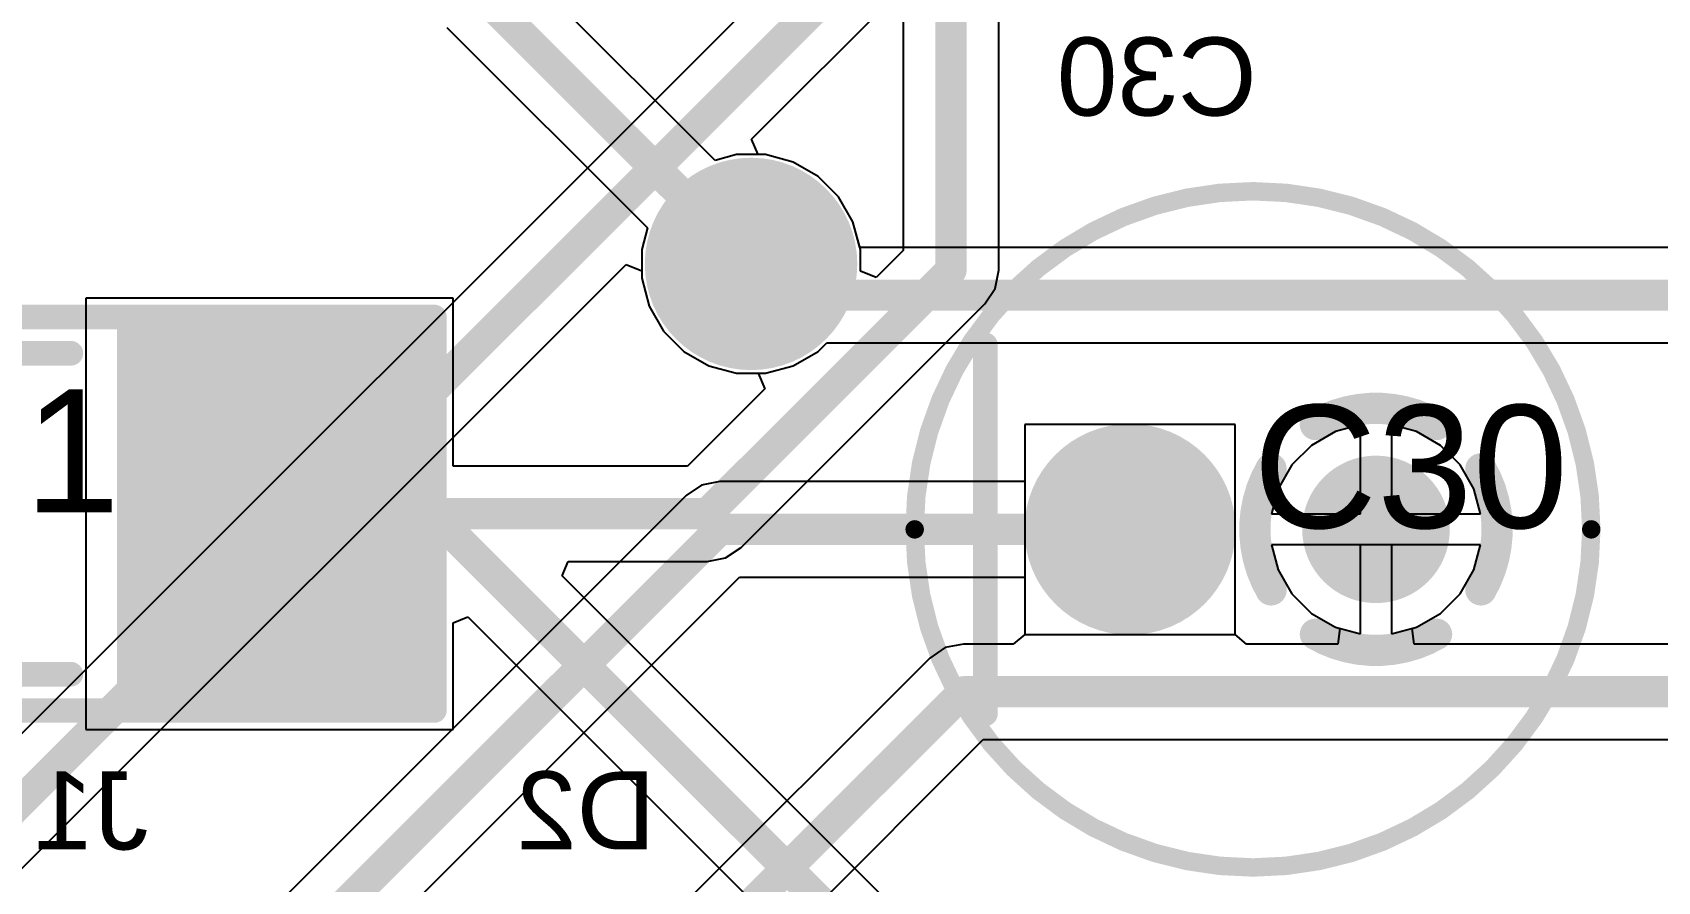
# Model space of a CAD drawing. Header units: inches. Extents: x -8.09 to -2.28, y -0.1 to 6.11.
# Drawn here: x -7.365 to -6.845, y 1.292 to 1.564 of the extents above; entities that cross this region are included whole.
import ezdxf

# ---------------------------------------------------------------- set-up
doc = ezdxf.new("R2010")
doc.units = ezdxf.units.IN
doc.header["$MEASUREMENT"] = 0
for name, color, linetype in [('BottomLayer', 5, 'Continuous'), ('BottomSolder', 6, 'Continuous'), ('InternalPlane1', 76, 'Continuous'), ('InternalPlane2', 16, 'Continuous'), ('Mechanical5', 56, 'Continuous'), ('MultiLayer', 9, 'Continuous'), ('PadHoleLayer', 156, 'Continuous'), ('TopLayer', 1, 'Continuous'), ('TopOverlay', 2, 'Continuous'), ('TopPaste', 8, 'Continuous'), ('TopSolder', 216, 'Continuous'), ('ViaHoleLayer', 16, 'Continuous')]:
    doc.layers.add(name, color=color, linetype=linetype)
doc.styles.add('Arial', font='', dxfattribs={"height": 0.2})
doc.styles.get('Arial').set_extended_font_data('Arial')

# ---------------------------------------------------------------- blocks, each defined once
blk = doc.blocks.new('FP_S1911_46R_MFG_119')
at = {"layer": 'TopLayer'}
for points in [[(-0.15472, 0.05906), (-0.05709, 0.05906), (-0.05709, -0.05906), (-0.15472, -0.05906)], [(0.05709, 0.05906), (0.15472, 0.05906), (0.15472, -0.05906), (0.05709, -0.05906)]]:
    blk.add_hatch(color=1, dxfattribs=at).paths.add_polyline_path(points)
at = {"layer": 'TopPaste'}
for points in [[(-0.15472, 0.05906), (-0.05709, 0.05906), (-0.05709, -0.05906), (-0.15472, -0.05906)], [(0.05709, 0.05906), (0.15472, 0.05906), (0.15472, -0.05906), (0.05709, -0.05906)]]:
    blk.add_hatch(color=8, dxfattribs=at).paths.add_polyline_path(points)
at = {"layer": 'TopSolder'}
for points in [[(-0.15472, 0.05906), (-0.05709, 0.05906), (-0.05709, -0.05906), (-0.15472, -0.05906)], [(0.05709, 0.05906), (0.15472, 0.05906), (0.15472, -0.05906), (0.05709, -0.05906)]]:
    blk.add_hatch(color=216, dxfattribs=at).paths.add_polyline_path(points)
at = {"layer": 'Mechanical5'}
for points in [[(-0.15866, 0.06299, 0.00787, 0.00787, 0), (0.15866, 0.06299, 0.00787, 0.00787, 0)], [(-0.15866, -0.06299, 0.00787, 0.00787, 0), (-0.15866, 0.06299, 0.00787, 0.00787, 0)], [(0.15866, -0.06299, 0.00787, 0.00787, 0), (0.15866, 0.06299, 0.00787, 0.00787, 0)], [(-0.15866, -0.06299, 0.00787, 0.00787, 0), (0.15866, -0.06299, 0.00787, 0.00787, 0)]]:
    blk.add_lwpolyline(points, format="xyseb", dxfattribs=at)
for points in [[(-0.16063, 0.06299, 0.00394, 0.00394, 1), (-0.15669, 0.06299, 0.00394, 0.00394, 1)], [(-0.16063, 0.06299, 0.00394, 0.00394, 1), (-0.15669, 0.06299, 0.00394, 0.00394, 1)], [(0.15669, 0.06299, 0.00394, 0.00394, 1), (0.16063, 0.06299, 0.00394, 0.00394, 1)], [(0.15669, 0.06299, 0.00394, 0.00394, 1), (0.16063, 0.06299, 0.00394, 0.00394, 1)], [(-0.16063, -0.06299, 0.00394, 0.00394, 1), (-0.15669, -0.06299, 0.00394, 0.00394, 1)], [(-0.16063, -0.06299, 0.00394, 0.00394, 1), (-0.15669, -0.06299, 0.00394, 0.00394, 1)], [(0.15669, -0.06299, 0.00394, 0.00394, 1), (0.16063, -0.06299, 0.00394, 0.00394, 1)], [(0.15669, -0.06299, 0.00394, 0.00394, 1), (0.16063, -0.06299, 0.00394, 0.00394, 1)]]:
    blk.add_lwpolyline(points, format="xyseb", close=True, dxfattribs=at)
at = {"layer": 'TopOverlay'}
for points in [[(-0.04232, 0.05138, 0.00787, 0.00787, 0), (0.04232, 0.05138, 0.00787, 0.00787, 0)], [(-0.04232, -0.05138, 0.00787, 0.00787, 0), (0.04232, -0.05138, 0.00787, 0.00787, 0)]]:
    blk.add_lwpolyline(points, format="xyseb", dxfattribs=at)
for points in [[(-0.04429, 0.05138, 0.00394, 0.00394, 1), (-0.04035, 0.05138, 0.00394, 0.00394, 1)], [(0.04035, 0.05138, 0.00394, 0.00394, 1), (0.04429, 0.05138, 0.00394, 0.00394, 1)], [(-0.04429, -0.05138, 0.00394, 0.00394, 1), (-0.04035, -0.05138, 0.00394, 0.00394, 1)], [(0.04035, -0.05138, 0.00394, 0.00394, 1), (0.04429, -0.05138, 0.00394, 0.00394, 1)]]:
    blk.add_lwpolyline(points, format="xyseb", close=True, dxfattribs=at)
at = {"layer": 'Mechanical5', "style": 'Arial'}
blk.add_text('J1', height=0.03937, rotation=360, dxfattribs=at).set_placement((-0.00007, 0.00044))
blk = doc.blocks.new('FP_RAD_TH_D_5_0_5_L_11_1_MFG_137')
at = {"layer": 'BottomLayer'}
blk.add_hatch(color=5, dxfattribs=at).paths.add_polyline_path([(-0.06299, 0.02362), (-0.01575, 0.02362), (-0.01575, -0.02362), (-0.06299, -0.02362)])
h = blk.add_hatch(color=5, dxfattribs=at)
edge = h.paths.add_edge_path()
edge.add_arc((0.03937, 0), 0.02362, 0, 360)
at = {"layer": 'BottomSolder'}
blk.add_hatch(color=6, dxfattribs=at).paths.add_polyline_path([(-0.06299, 0.02362), (-0.01575, 0.02362), (-0.01575, -0.02362), (-0.06299, -0.02362)])
h = blk.add_hatch(color=6, dxfattribs=at)
edge = h.paths.add_edge_path()
edge.add_arc((0.03937, 0), 0.02362, 0, 360)
at = {"layer": 'InternalPlane1'}
h = blk.add_hatch(color=76, dxfattribs=at)
edge = h.paths.add_edge_path()
edge.add_arc((-0.03937, 0), 0.03378, 0, 360)
at = {"layer": 'InternalPlane2'}
h = blk.add_hatch(color=16, dxfattribs=at)
edge = h.paths.add_edge_path()
edge.add_arc((-0.03937, 0), 0.03378, 0, 360)
at = {"layer": 'MultiLayer'}
blk.add_hatch(color=9, dxfattribs=at).paths.add_polyline_path([(-0.06299, 0.02362), (-0.01575, 0.02362), (-0.01575, -0.02362), (-0.06299, -0.02362)])
h = blk.add_hatch(color=9, dxfattribs=at)
edge = h.paths.add_edge_path()
edge.add_arc((0.03937, 0), 0.02362, 0, 360)
at = {"layer": 'PadHoleLayer'}
h = blk.add_hatch(color=156, dxfattribs=at)
edge = h.paths.add_edge_path()
edge.add_arc((-0.03937, 0), 0.01378, 0, 360)
h = blk.add_hatch(color=156, dxfattribs=at)
edge = h.paths.add_edge_path()
edge.add_arc((0.03937, 0), 0.01378, 0, 360)
at = {"layer": 'TopLayer'}
blk.add_hatch(color=1, dxfattribs=at).paths.add_polyline_path([(-0.06299, 0.02362), (-0.01575, 0.02362), (-0.01575, -0.02362), (-0.06299, -0.02362)])
h = blk.add_hatch(color=1, dxfattribs=at)
edge = h.paths.add_edge_path()
edge.add_arc((0.03937, 0), 0.02362, 0, 360)
at = {"layer": 'TopSolder'}
blk.add_hatch(color=216, dxfattribs=at).paths.add_polyline_path([(-0.06299, 0.02362), (-0.01575, 0.02362), (-0.01575, -0.02362), (-0.06299, -0.02362)])
h = blk.add_hatch(color=216, dxfattribs=at)
edge = h.paths.add_edge_path()
edge.add_arc((0.03937, 0), 0.02362, 0, 360)
at = {"layer": 'InternalPlane1'}
for points in [[(0.01998, 0.03358, 0.01, 0.01, -0.267949), (0.05876, 0.03358, 0.01, 0.01, 0)], [(0.00579, -0.01939, 0.01, 0.01, -0.267949), (0.00579, 0.01939, 0.01, 0.01, 0)], [(0.07295, 0.01939, 0.01, 0.01, -0.267949), (0.07295, -0.01939, 0.01, 0.01, 0)], [(0.05876, -0.03358, 0.01, 0.01, -0.267949), (0.01998, -0.03358, 0.01, 0.01, 0)]]:
    blk.add_lwpolyline(points, format="xyseb", dxfattribs=at)
for points in [[(0.01748, 0.03358, 0.005, 0.005, 1), (0.02248, 0.03358, 0.005, 0.005, 1)], [(0.05626, 0.03358, 0.005, 0.005, 1), (0.06126, 0.03358, 0.005, 0.005, 1)], [(0.00329, 0.01939, 0.005, 0.005, 1), (0.00829, 0.01939, 0.005, 0.005, 1)], [(0.07045, 0.01939, 0.005, 0.005, 1), (0.07545, 0.01939, 0.005, 0.005, 1)], [(0.00329, -0.01939, 0.005, 0.005, 1), (0.00829, -0.01939, 0.005, 0.005, 1)], [(0.07045, -0.01939, 0.005, 0.005, 1), (0.07545, -0.01939, 0.005, 0.005, 1)], [(0.01748, -0.03358, 0.005, 0.005, 1), (0.02248, -0.03358, 0.005, 0.005, 1)], [(0.05626, -0.03358, 0.005, 0.005, 1), (0.06126, -0.03358, 0.005, 0.005, 1)]]:
    blk.add_lwpolyline(points, format="xyseb", close=True, dxfattribs=at)
at = {"layer": 'InternalPlane2'}
for points in [[(0.01998, 0.03358, 0.01, 0.01, -0.267949), (0.05876, 0.03358, 0.01, 0.01, 0)], [(0.00579, -0.01939, 0.01, 0.01, -0.267949), (0.00579, 0.01939, 0.01, 0.01, 0)], [(0.07295, 0.01939, 0.01, 0.01, -0.267949), (0.07295, -0.01939, 0.01, 0.01, 0)], [(0.05876, -0.03358, 0.01, 0.01, -0.267949), (0.01998, -0.03358, 0.01, 0.01, 0)]]:
    blk.add_lwpolyline(points, format="xyseb", dxfattribs=at)
for points in [[(0.01748, 0.03358, 0.005, 0.005, 1), (0.02248, 0.03358, 0.005, 0.005, 1)], [(0.05626, 0.03358, 0.005, 0.005, 1), (0.06126, 0.03358, 0.005, 0.005, 1)], [(0.00329, 0.01939, 0.005, 0.005, 1), (0.00829, 0.01939, 0.005, 0.005, 1)], [(0.07045, 0.01939, 0.005, 0.005, 1), (0.07545, 0.01939, 0.005, 0.005, 1)], [(0.00329, -0.01939, 0.005, 0.005, 1), (0.00829, -0.01939, 0.005, 0.005, 1)], [(0.07045, -0.01939, 0.005, 0.005, 1), (0.07545, -0.01939, 0.005, 0.005, 1)], [(0.01748, -0.03358, 0.005, 0.005, 1), (0.02248, -0.03358, 0.005, 0.005, 1)], [(0.05626, -0.03358, 0.005, 0.005, 1), (0.06126, -0.03358, 0.005, 0.005, 1)]]:
    blk.add_lwpolyline(points, format="xyseb", close=True, dxfattribs=at)
at = {"layer": 'TopOverlay'}
for points in [[(0.10827, 0, 0.00591, 0.00591, 1), (-0.10827, 0, 0.00591, 0.00591, 1)], [(-0.0876, 0.05906, 0.00394, 0.00394, 1), (-0.08366, 0.05906, 0.00394, 0.00394, 1)], [(-0.10974, 0, 0.00295, 0.00295, 1), (-0.10679, 0, 0.00295, 0.00295, 1)], [(0.10679, 0, 0.00295, 0.00295, 1), (0.10974, 0, 0.00295, 0.00295, 1)], [(-0.0876, -0.05906, 0.00394, 0.00394, 1), (-0.08366, -0.05906, 0.00394, 0.00394, 1)]]:
    blk.add_lwpolyline(points, format="xyseb", close=True, dxfattribs=at)
blk.add_lwpolyline([(-0.08563, -0.05906, 0.00787, 0.00787, 0), (-0.08563, 0.05906, 0.00787, 0.00787, 0)], format="xyseb", dxfattribs=at)
at = {"layer": 'Mechanical5', "style": 'Arial'}
blk.add_text('C30', height=0.03937, dxfattribs=at).set_placement((0, 0.00044))

msp = doc.modelspace()

# ---------------------------------------------------------------- hatches: boundary and pattern name
at = {"layer": 'BottomLayer'}
h = msp.add_hatch(color=5, dxfattribs=at)
edge = h.paths.add_edge_path()
edge.add_arc((-7.135, 1.49), 0.025, 0, 360)
at = {"layer": 'BottomSolder'}
h = msp.add_hatch(color=6, dxfattribs=at)
edge = h.paths.add_edge_path()
edge.add_arc((-7.135, 1.49), 0.029, 0, 360)
at = {"layer": 'InternalPlane1'}
h = msp.add_hatch(color=76, dxfattribs=at)
edge = h.paths.add_edge_path()
edge.add_arc((-7.135, 1.49), 0.034, 0, 360)
at = {"layer": 'InternalPlane2'}
h = msp.add_hatch(color=16, dxfattribs=at)
edge = h.paths.add_edge_path()
edge.add_arc((-7.135, 1.49), 0.034, 0, 360)
at = {"layer": 'TopLayer'}
h = msp.add_hatch(color=1, dxfattribs=at)
edge = h.paths.add_edge_path()
edge.add_arc((-7.135, 1.49), 0.025, 0, 360)
at = {"layer": 'TopSolder'}
h = msp.add_hatch(color=216, dxfattribs=at)
edge = h.paths.add_edge_path()
edge.add_arc((-7.135, 1.49), 0.029, 0, 360)
at = {"layer": 'ViaHoleLayer'}
h = msp.add_hatch(color=16, dxfattribs=at)
edge = h.paths.add_edge_path()
edge.add_arc((-7.135, 1.49), 0.014, 0, 360)

# ---------------------------------------------------------------- linework, layer by layer
at = {"layer": 'BottomLayer'}
for p, q in [((-6.72927, 1.97881), (-7.72081, 0.98727)), ((-7.13483, 1.53), (-6.71212, 1.95271)), ((-7.13276, 1.525), (-7.13483, 1.53)), ((-7.13039, 1.525), (-7.13276, 1.525)), ((-7.12149, 1.52261), (-7.13039, 1.525)), ((-7.11351, 1.51801), (-7.12149, 1.52261)), ((-7.10699, 1.51149), (-7.11351, 1.51801)), ((-7.10239, 1.50351), (-7.10699, 1.51149)), ((-7.10018, 1.49529), (-7.10239, 1.50351)), ((-6.642, 1.49529), (-7.10018, 1.49529)), ((-7.61444, 1.05039), (-7.175, 1.48983)), ((-7.175, 1.48983), (-7.17, 1.48776)), ((-7.17, 1.48776), (-7.17, 1.48539)), ((-7.17, 1.48539), (-7.16761, 1.47649)), ((-7.16761, 1.47649), (-7.16301, 1.46851)), ((-7.16301, 1.46851), (-7.15649, 1.46199)), ((-7.15649, 1.46199), (-7.14851, 1.45739)), ((-7.12149, 1.45739), (-7.11351, 1.46199)), ((-7.11351, 1.46199), (-7.1108, 1.46471)), ((-7.1108, 1.46471), (-6.64853, 1.46471)), ((-7.14851, 1.45739), (-7.13961, 1.455)), ((-7.13039, 1.455), (-7.12149, 1.45739)), ((-7.13961, 1.455), (-7.13039, 1.455)), ((-6.98012, 1.43862), (-7.04736, 1.43862)), ((-7.04736, 1.43862), (-7.04736, 1.42029)), ((-6.98012, 1.37138), (-6.98012, 1.43862)), ((-6.94798, 1.43633), (-6.95564, 1.4319)), ((-6.94, 1.43847), (-6.94798, 1.43633)), ((-6.94, 1.41), (-6.94, 1.43847)), ((-6.92202, 1.43633), (-6.93, 1.43847)), ((-6.93, 1.43847), (-6.93, 1.41)), ((-6.91436, 1.4319), (-6.92202, 1.43633)), ((-6.95564, 1.4319), (-6.9619, 1.42564)), ((-6.9081, 1.42564), (-6.91436, 1.4319)), ((-6.9619, 1.42564), (-6.96633, 1.41798)), ((-6.90367, 1.41798), (-6.9081, 1.42564)), ((-7.145, 1.42029), (-7.15085, 1.41913)), ((-7.04736, 1.42029), (-7.145, 1.42029)), ((-7.15581, 1.41581), (-7.31881, 1.25281)), ((-7.15085, 1.41913), (-7.15581, 1.41581)), ((-6.96633, 1.41798), (-6.96847, 1.41)), ((-6.90153, 1.41), (-6.90367, 1.41798)), ((-6.96847, 1.41), (-6.94, 1.41)), ((-6.93, 1.41), (-6.90153, 1.41)), ((-6.90153, 1.4), (-6.96847, 1.4)), ((-6.96847, 1.4), (-6.96633, 1.39202)), ((-6.90367, 1.39202), (-6.90153, 1.4)), ((-7.29271, 1.23567), (-7.13867, 1.38971)), ((-7.13867, 1.38971), (-7.04736, 1.38971)), ((-7.04736, 1.38971), (-7.04736, 1.37138)), ((-6.96633, 1.39202), (-6.9619, 1.38436)), ((-6.9081, 1.38436), (-6.90367, 1.39202)), ((-6.9619, 1.38436), (-6.95564, 1.3781)), ((-6.91436, 1.3781), (-6.9081, 1.38436)), ((-6.95564, 1.3781), (-6.94798, 1.37367)), ((-6.94798, 1.37367), (-6.94658, 1.37329)), ((-6.94658, 1.37329), (-6.94723, 1.36829)), ((-6.92342, 1.37329), (-6.92202, 1.37367)), ((-6.92277, 1.36829), (-6.92342, 1.37329)), ((-6.92202, 1.37367), (-6.91436, 1.3781)), ((-7.067, 1.36829), (-7.07285, 1.36713)), ((-7.05108, 1.36829), (-7.067, 1.36829)), ((-7.04736, 1.37138), (-7.05108, 1.36829)), ((-6.9764, 1.36829), (-6.98012, 1.37138)), ((-6.94723, 1.36829), (-6.9764, 1.36829)), ((-6.81845, 1.36829), (-6.92277, 1.36829)), ((-7.07781, 1.36381), (-7.24907, 1.19256)), ((-7.07285, 1.36713), (-7.07781, 1.36381)), ((-7.22744, 1.17093), (-7.06067, 1.33771)), ((-7.06067, 1.33771), (-5.6864, 1.33771))]:
    msp.add_line(p, q, dxfattribs=at)
for points in [[(-7.71, 0.97646, 0.01, 0.01, 0), (-6.71846, 1.968, 0.01, 0.01, 0)], [(-7.135, 1.48, 0.01, 0.01, 0), (-7.135, 1.49, 0.01, 0.01, 0)], [(-7.135, 1.48, 0.01, 0.01, 0), (-6.642, 1.48, 0.01, 0.01, 0)], [(-7.308, 1.242, 0.01, 0.01, 0), (-7.145, 1.405, 0.01, 0.01, 0)], [(-7.145, 1.405, 0.01, 0.01, 0), (-7.01374, 1.405, 0.01, 0.01, 0)], [(-7.265, 1.155, 0.01, 0.01, 0), (-7.067, 1.353, 0.01, 0.01, 0)], [(-7.067, 1.353, 0.01, 0.01, 0), (-5.48914, 1.353, 0.01, 0.01, 0)]]:
    msp.add_lwpolyline(points, format="xyseb", dxfattribs=at)
for points in [[(-7.1375, 1.49, 0.005, 0.005, 1), (-7.1325, 1.49, 0.005, 0.005, 1)], [(-7.1375, 1.48, 0.005, 0.005, 1), (-7.1325, 1.48, 0.005, 0.005, 1)], [(-7.1375, 1.48, 0.005, 0.005, 1), (-7.1325, 1.48, 0.005, 0.005, 1)], [(-7.1475, 1.405, 0.005, 0.005, 1), (-7.1425, 1.405, 0.005, 0.005, 1)], [(-7.1475, 1.405, 0.005, 0.005, 1), (-7.1425, 1.405, 0.005, 0.005, 1)], [(-7.01624, 1.405, 0.005, 0.005, 1), (-7.01124, 1.405, 0.005, 0.005, 1)], [(-7.0695, 1.353, 0.005, 0.005, 1), (-7.0645, 1.353, 0.005, 0.005, 1)], [(-7.0695, 1.353, 0.005, 0.005, 1), (-7.0645, 1.353, 0.005, 0.005, 1)]]:
    msp.add_lwpolyline(points, format="xyseb", close=True, dxfattribs=at)
at = {"layer": 'TopLayer'}
for p, q in [((-7.05571, 1.488), (-7.05571, 2.016)), ((-7.08629, 1.65177), (-7.08629, 1.49433)), ((-7.14652, 1.52315), (-7.21519, 1.59181)), ((-7.23233, 1.56571), (-7.16815, 1.50152)), ((-7.13961, 1.525), (-7.14652, 1.52315)), ((-7.13039, 1.525), (-7.13961, 1.525)), ((-7.12149, 1.52261), (-7.13039, 1.525)), ((-7.11351, 1.51801), (-7.12149, 1.52261)), ((-7.10699, 1.51149), (-7.11351, 1.51801)), ((-7.10239, 1.50351), (-7.10699, 1.51149)), ((-7.1, 1.49461), (-7.10239, 1.50351)), ((-7.16815, 1.50152), (-7.17, 1.49461)), ((-7.17, 1.49461), (-7.17, 1.48539)), ((-7.1, 1.4877), (-7.1, 1.49461)), ((-7.08629, 1.49433), (-7.095, 1.48563)), ((-7.095, 1.48563), (-7.1, 1.4877)), ((-7.05687, 1.48215), (-7.05571, 1.488)), ((-7.17, 1.48539), (-7.16761, 1.47649)), ((-7.06019, 1.47719), (-7.05687, 1.48215)), ((-7.23028, 1.47906), (-7.34791, 1.47906)), ((-7.34791, 1.47906), (-7.34791, 1.34094)), ((-7.23028, 1.42529), (-7.23028, 1.47906)), ((-7.13819, 1.39919), (-7.06019, 1.47719)), ((-7.16761, 1.47649), (-7.16301, 1.46851)), ((-7.16301, 1.46851), (-7.15649, 1.46199)), ((-7.15649, 1.46199), (-7.14851, 1.45739)), ((-7.14851, 1.45739), (-7.13961, 1.455)), ((-7.13961, 1.455), (-7.1327, 1.455)), ((-7.1327, 1.455), (-7.13063, 1.45)), ((-7.13063, 1.45), (-7.15533, 1.42529)), ((-6.98012, 1.43862), (-7.04736, 1.43862)), ((-7.04736, 1.43862), (-7.04736, 1.37138)), ((-6.98012, 1.37138), (-6.98012, 1.43862)), ((-6.94798, 1.43633), (-6.95564, 1.4319)), ((-6.94, 1.43847), (-6.94798, 1.43633)), ((-6.94, 1.41), (-6.94, 1.43847)), ((-6.92202, 1.43633), (-6.93, 1.43847)), ((-6.93, 1.43847), (-6.93, 1.41)), ((-6.91436, 1.4319), (-6.92202, 1.43633)), ((-6.95564, 1.4319), (-6.9619, 1.42564)), ((-6.9081, 1.42564), (-6.91436, 1.4319)), ((-7.15533, 1.42529), (-7.23028, 1.42529)), ((-6.9619, 1.42564), (-6.96633, 1.41798)), ((-6.90367, 1.41798), (-6.9081, 1.42564)), ((-6.96633, 1.41798), (-6.96847, 1.41)), ((-6.90153, 1.41), (-6.90367, 1.41798)), ((-6.96847, 1.41), (-6.94, 1.41)), ((-6.93, 1.41), (-6.90153, 1.41)), ((-7.14315, 1.39587), (-7.13819, 1.39919)), ((-6.94, 1.4), (-6.96847, 1.4)), ((-6.96847, 1.4), (-6.96633, 1.39202)), ((-6.94, 1.37153), (-6.94, 1.4)), ((-6.90153, 1.4), (-6.93, 1.4)), ((-6.93, 1.4), (-6.93, 1.37153)), ((-6.90367, 1.39202), (-6.90153, 1.4)), ((-7.19546, 1.39009), (-7.19354, 1.39471)), ((-7.19354, 1.39471), (-7.149, 1.39471)), ((-7.149, 1.39471), (-7.14315, 1.39587)), ((-7.03419, 1.22881), (-7.19546, 1.39009)), ((-6.96633, 1.39202), (-6.9619, 1.38436)), ((-6.9081, 1.38436), (-6.90367, 1.39202)), ((-6.9619, 1.38436), (-6.95564, 1.3781)), ((-6.91436, 1.3781), (-6.9081, 1.38436)), ((-7.23028, 1.37511), (-7.22566, 1.37703)), ((-7.23028, 1.34094), (-7.23028, 1.37511)), ((-7.22566, 1.37703), (-7.06029, 1.21167)), ((-6.95564, 1.3781), (-6.94798, 1.37367)), ((-6.94798, 1.37367), (-6.94, 1.37153)), ((-6.93, 1.37153), (-6.92202, 1.37367)), ((-6.92202, 1.37367), (-6.91436, 1.3781)), ((-7.04736, 1.37138), (-6.98012, 1.37138)), ((-7.34791, 1.34094), (-7.23028, 1.34094))]:
    msp.add_line(p, q, dxfattribs=at)
for points in [[(-7.071, 1.488, 0.01, 0.01, 0), (-7.071, 2.016, 0.01, 0.01, 0)], [(-7.226, 1.581, 0.01, 0.01, 0), (-7.135, 1.49, 0.01, 0.01, 0)], [(-7.149, 1.41, 0.01, 0.01, 0), (-7.071, 1.488, 0.01, 0.01, 0)], [(-7.28909, 1.41, 0.01, 0.01, 0), (-7.237, 1.41, 0.01, 0.01, 0)], [(-7.237, 1.41, 0.01, 0.01, 0), (-7.149, 1.41, 0.01, 0.01, 0)], [(-7.237, 1.41, 0.01, 0.01, 0), (-7.045, 1.218, 0.01, 0.01, 0)]]:
    msp.add_lwpolyline(points, format="xyseb", dxfattribs=at)
for points in [[(-7.1375, 1.49, 0.005, 0.005, 1), (-7.1325, 1.49, 0.005, 0.005, 1)], [(-7.0735, 1.488, 0.005, 0.005, 1), (-7.0685, 1.488, 0.005, 0.005, 1)], [(-7.0735, 1.488, 0.005, 0.005, 1), (-7.0685, 1.488, 0.005, 0.005, 1)], [(-7.29159, 1.41, 0.005, 0.005, 1), (-7.28659, 1.41, 0.005, 0.005, 1)], [(-7.2395, 1.41, 0.005, 0.005, 1), (-7.2345, 1.41, 0.005, 0.005, 1)], [(-7.2395, 1.41, 0.005, 0.005, 1), (-7.2345, 1.41, 0.005, 0.005, 1)], [(-7.2395, 1.41, 0.005, 0.005, 1), (-7.2345, 1.41, 0.005, 0.005, 1)], [(-7.1515, 1.41, 0.005, 0.005, 1), (-7.1465, 1.41, 0.005, 0.005, 1)], [(-7.1515, 1.41, 0.005, 0.005, 1), (-7.1465, 1.41, 0.005, 0.005, 1)]]:
    msp.add_lwpolyline(points, format="xyseb", close=True, dxfattribs=at)

# ---------------------------------------------------------------- block references
for name, p in [('FP_RAD_TH_D_5_0_5_L_11_1_MFG_137', (-6.97437, 1.405)), ('FP_S1911_46R_MFG_119', (-7.395, 1.41))]:
    msp.add_blockref(name, p)

# ---------------------------------------------------------------- texts
at = {"layer": 'TopOverlay', "style": 'Arial', "text_generation_flag": 2}
for s, p in [('C30', (-6.9731, 1.5375)), ('J1', (-7.32786, 1.3025)), ('D2', (-7.16554, 1.3025))]:
    msp.add_text(s, height=0.025, dxfattribs=at).set_placement(p)

doc.saveas('drawing.dxf')
